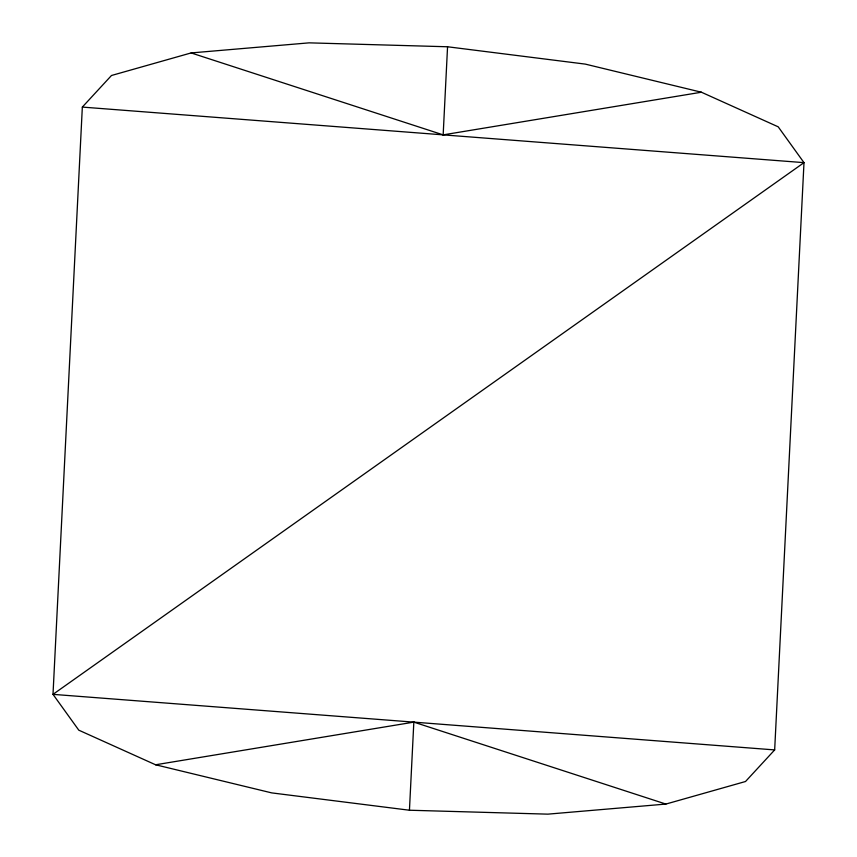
<?xml version="1.0" encoding="UTF-8"?>
<svg xmlns="http://www.w3.org/2000/svg" width="857" height="857" viewBox="0 0 857 857"><rect width="100%" height="100%" fill="white"/><g stroke="black" fill="none" stroke-linecap="round" stroke-linejoin="round"><path stroke-width="1.29" d="M82.336 107.082L53.005 694.352L78.79 730.175L155.578 764.776L271.69 792.886L409.442 810.229L547.859 814.15L665.878 804.07L745.515 781.509L774.664 749.918L803.995 162.648L778.21 126.825L701.422 92.224L585.31 64.114L447.558 46.771L309.141 42.85L191.122 52.93L111.485 75.491L82.336 107.082L803.995 162.648L53.005 694.352L774.664 749.918M409.442 810.229L413.835 722.13L155.578 764.776M701.422 92.224L443.165 134.87L447.558 46.771M191.122 52.93L443.165 134.87M413.835 722.13L665.878 804.07"/></g></svg>
